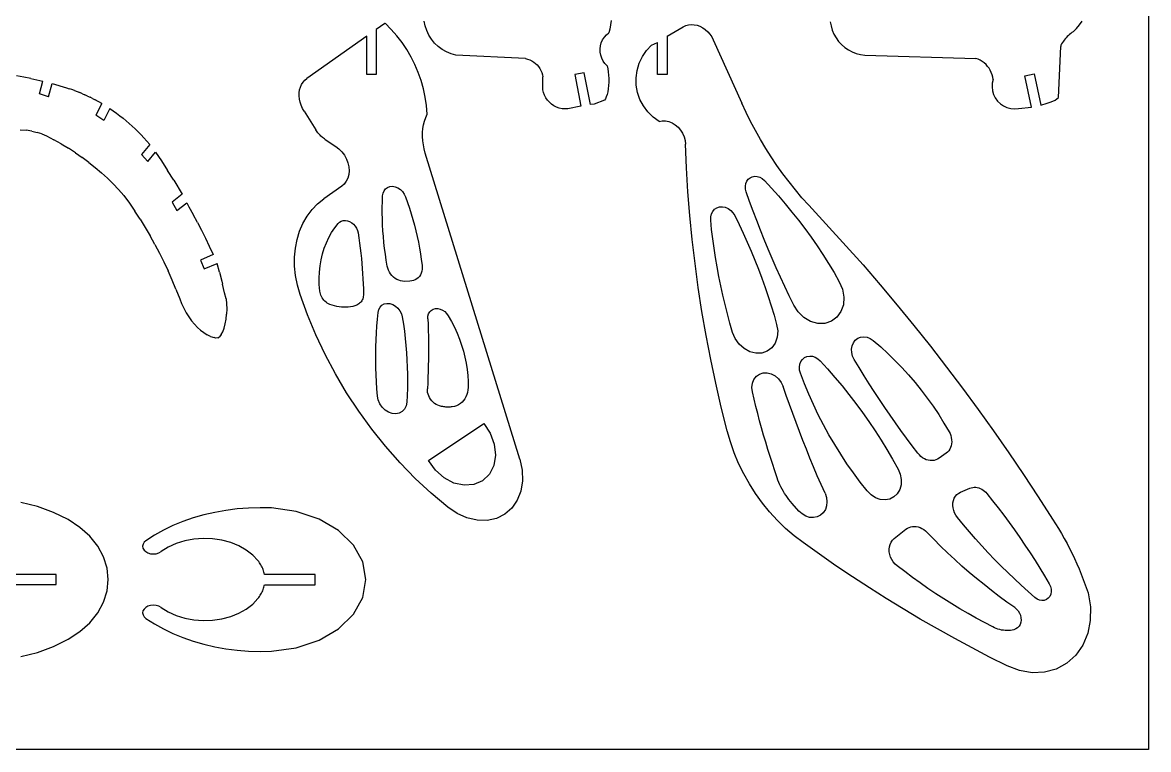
# Model space of a CAD drawing. Extents: x -79 to 65, y -73 to 71.
# Drawn here: x 6.3 to 64.9, y -72.7 to -34.8 of the extents above; entities that cross this region are included whole.
import ezdxf

# ---------------------------------------------------------------- set-up
doc = ezdxf.new("R2010")
doc.units = 0
doc.header["$MEASUREMENT"] = 0
doc.layers.get('0').update_dxf_attribs({"linetype": 'CONTINUOUS'})

msp = doc.modelspace()

# ---------------------------------------------------------------- linework, layer by layer
for p, q in [((64.897, 71.322), (64.897, -72.678)), ((25.132, -34.868), (24.693, -35.178)), ((25.132, -34.868), (25.157, -34.853)), ((25.469, -35.169), (25.157, -34.853)), ((25.762, -35.504), (25.469, -35.169)), ((27.241, -34.993), (27.192, -34.741)), ((27.321, -35.237), (27.241, -34.993)), ((36.849, -35.159), (36.8, -35.352)), ((36.889, -34.943), (36.849, -35.159)), ((36.922, -34.706), (36.889, -34.943)), ((39.829, -35.523), (40.675, -35.034)), ((40.675, -35.034), (40.805, -34.973)), ((40.805, -34.973), (40.945, -34.934)), ((40.945, -34.934), (41.091, -34.918)), ((41.091, -34.918), (41.242, -34.926)), ((41.242, -34.926), (41.393, -34.956)), ((41.393, -34.956), (41.542, -35.009)), ((41.542, -35.009), (41.686, -35.084)), ((41.686, -35.084), (41.822, -35.179)), ((48.332, -34.774), (48.371, -34.995)), ((48.371, -34.995), (48.434, -35.211)), ((60.975, -35.294), (61.154, -35.129)), ((61.154, -35.129), (61.31, -34.942)), ((61.31, -34.942), (61.44, -34.735)), ((24.193, -35.531), (21.079, -37.728)), ((24.193, -37.519), (24.193, -35.531)), ((24.693, -35.178), (24.693, -37.519)), ((26.032, -35.857), (25.762, -35.504)), ((27.43, -35.47), (27.321, -35.237)), ((27.567, -35.687), (27.43, -35.47)), ((27.73, -35.886), (27.567, -35.687)), ((36.408, -35.87), (36.476, -35.72)), ((36.476, -35.72), (36.565, -35.581)), ((36.565, -35.581), (36.674, -35.458)), ((36.674, -35.458), (36.8, -35.352)), ((39.829, -35.523), (39.829, -37.519)), ((41.822, -35.179), (41.947, -35.292)), ((41.947, -35.292), (42.06, -35.42)), ((42.06, -35.42), (42.157, -35.562)), ((42.157, -35.562), (42.237, -35.715)), ((42.237, -35.715), (43.721, -39.014)), ((48.434, -35.211), (48.522, -35.418)), ((48.522, -35.418), (48.633, -35.614)), ((48.633, -35.614), (48.765, -35.796)), ((60.512, -35.727), (60.464, -35.791)), ((60.562, -35.666), (60.512, -35.727)), ((60.615, -35.606), (60.562, -35.666)), ((60.67, -35.549), (60.615, -35.606)), ((60.727, -35.493), (60.67, -35.549)), ((60.786, -35.44), (60.727, -35.493)), ((60.847, -35.389), (60.786, -35.44)), ((60.91, -35.341), (60.847, -35.389)), ((60.975, -35.294), (60.91, -35.341)), ((26.28, -36.226), (26.032, -35.857)), ((26.503, -36.61), (26.28, -36.226)), ((27.916, -36.063), (27.73, -35.886)), ((28.122, -36.216), (27.916, -36.063)), ((28.345, -36.343), (28.122, -36.216)), ((28.582, -36.442), (28.345, -36.343)), ((36.343, -36.191), (36.363, -36.028)), ((36.346, -36.356), (36.343, -36.191)), ((36.363, -36.028), (36.408, -35.87)), ((38.545, -36.587), (38.762, -36.268)), ((38.762, -36.268), (39.026, -35.986)), ((39.026, -35.986), (39.329, -35.858)), ((39.329, -37.518), (39.329, -35.858)), ((48.765, -35.796), (48.918, -35.961)), ((48.918, -35.961), (49.088, -36.108)), ((49.088, -36.108), (49.274, -36.235)), ((49.274, -36.235), (49.473, -36.34)), ((49.473, -36.34), (49.682, -36.422)), ((60.213, -38.726), (60.332, -36.07)), ((60.335, -35.991), (60.332, -36.07)), ((60.375, -35.923), (60.335, -35.991)), ((60.418, -35.856), (60.375, -35.923)), ((60.464, -35.791), (60.418, -35.856)), ((26.702, -37.007), (26.503, -36.61)), ((28.83, -36.51), (28.582, -36.442)), ((32.455, -36.692), (28.83, -36.51)), ((32.455, -36.692), (32.57, -36.72)), ((32.57, -36.72), (32.681, -36.759)), ((32.681, -36.759), (32.787, -36.809)), ((32.787, -36.809), (32.888, -36.871)), ((32.888, -36.871), (32.981, -36.942)), ((36.375, -36.518), (36.346, -36.356)), ((36.427, -36.674), (36.375, -36.518)), ((36.501, -36.821), (36.427, -36.674)), ((36.597, -36.955), (36.501, -36.821)), ((38.379, -36.935), (38.545, -36.587)), ((49.682, -36.422), (49.9, -36.479)), ((49.9, -36.479), (50.123, -36.51)), ((50.123, -36.51), (55.909, -36.685)), ((56.026, -36.728), (55.909, -36.685)), ((56.138, -36.781), (56.026, -36.728)), ((56.245, -36.845), (56.138, -36.781)), ((56.345, -36.92), (56.245, -36.845)), ((56.438, -37.003), (56.345, -36.92)), ((24.693, -37.519), (24.193, -37.519)), ((26.876, -37.416), (26.702, -37.007)), ((27.023, -37.835), (26.876, -37.416)), ((32.981, -36.942), (33.067, -37.024)), ((33.067, -37.024), (33.143, -37.113)), ((33.143, -37.113), (33.21, -37.21)), ((33.21, -37.21), (33.266, -37.314)), ((33.266, -37.314), (33.311, -37.422)), ((33.311, -37.422), (33.344, -37.535)), ((35.513, -37.438), (35.02, -37.519)), ((35.02, -37.519), (35.348, -39.17)), ((35.841, -39.087), (35.513, -37.438)), ((36.712, -37.073), (36.597, -36.955)), ((36.712, -37.073), (36.745, -37.219)), ((36.745, -37.219), (36.77, -37.381)), ((36.77, -37.381), (36.787, -37.554)), ((38.217, -37.687), (38.269, -37.305)), ((38.269, -37.305), (38.379, -36.935)), ((39.829, -37.519), (39.329, -37.518)), ((56.521, -37.096), (56.438, -37.003)), ((56.596, -37.195), (56.521, -37.096)), ((56.66, -37.302), (56.596, -37.195)), ((56.714, -37.415), (56.66, -37.302)), ((56.756, -37.532), (56.714, -37.415)), ((58.452, -37.583), (58.943, -37.487)), ((58.943, -37.487), (59.291, -39.114)), ((6.331, -37.66), (5.955, -37.598)), ((6.705, -37.73), (6.331, -37.66)), ((6.705, -37.73), (7.323, -37.86)), ((7.152, -38.525), (7.323, -37.86)), ((7.625, -38.692), (7.806, -37.989)), ((7.806, -37.989), (8.565, -38.214)), ((20.74, -38.178), (20.8, -38.044)), ((20.8, -38.044), (20.878, -37.923)), ((20.878, -37.923), (20.971, -37.817)), ((20.971, -37.817), (21.079, -37.728)), ((27.144, -38.263), (27.023, -37.835)), ((33.344, -37.535), (33.365, -37.651)), ((33.361, -38.314), (33.365, -37.651)), ((36.785, -38.096), (36.766, -38.268)), ((36.794, -37.917), (36.785, -38.096)), ((36.787, -37.554), (36.795, -37.734)), ((36.795, -37.734), (36.794, -37.917)), ((38.225, -38.073), (38.217, -37.687)), ((38.292, -38.453), (38.225, -38.073)), ((56.763, -37.971), (56.754, -38.171)), ((56.787, -37.652), (56.756, -37.532)), ((56.806, -37.775), (56.763, -37.971)), ((56.806, -37.775), (56.787, -37.652)), ((58.802, -39.216), (58.452, -37.583)), ((7.625, -38.692), (7.152, -38.525)), ((8.565, -38.214), (8.704, -38.26)), ((8.842, -38.309), (8.704, -38.26)), ((8.98, -38.359), (8.842, -38.309)), ((8.98, -38.359), (9.117, -38.412)), ((9.117, -38.412), (9.253, -38.467)), ((9.388, -38.524), (9.253, -38.467)), ((9.388, -38.524), (9.522, -38.583)), ((9.655, -38.645), (9.522, -38.583)), ((9.655, -38.645), (9.787, -38.708)), ((20.67, -38.636), (20.674, -38.476)), ((20.685, -38.799), (20.67, -38.636)), ((20.674, -38.476), (20.698, -38.323)), ((20.698, -38.323), (20.74, -38.178)), ((27.237, -38.698), (27.144, -38.263)), ((33.395, -38.461), (33.361, -38.314)), ((33.447, -38.602), (33.395, -38.461)), ((33.517, -38.735), (33.447, -38.602)), ((36.665, -38.693), (36.619, -38.791)), ((36.706, -38.57), (36.665, -38.693)), ((36.74, -38.428), (36.706, -38.57)), ((36.766, -38.268), (36.74, -38.428)), ((38.417, -38.818), (38.292, -38.453)), ((56.754, -38.171), (56.778, -38.369)), ((56.778, -38.369), (56.835, -38.561)), ((56.835, -38.561), (56.923, -38.741)), ((9.919, -38.774), (9.787, -38.708)), ((9.919, -38.774), (10.049, -38.841)), ((10.398, -39.029), (10.049, -38.841)), ((10.398, -39.029), (10.086, -39.644)), ((20.719, -38.963), (20.685, -38.799)), ((20.771, -39.125), (20.719, -38.963)), ((20.841, -39.284), (20.771, -39.125)), ((27.303, -39.137), (27.237, -38.698)), ((27.341, -39.58), (27.303, -39.137)), ((33.603, -38.859), (33.517, -38.735)), ((33.703, -38.971), (33.603, -38.859)), ((33.817, -39.069), (33.703, -38.971)), ((33.942, -39.153), (33.817, -39.069)), ((34.077, -39.22), (33.942, -39.153)), ((34.219, -39.269), (34.077, -39.22)), ((34.366, -39.301), (34.219, -39.269)), ((35.348, -39.17), (34.667, -39.307)), ((36.035, -39.073), (35.841, -39.087)), ((36.568, -38.863), (36.035, -39.073)), ((36.619, -38.791), (36.568, -38.863)), ((38.597, -39.159), (38.417, -38.818)), ((38.827, -39.469), (38.597, -39.159)), ((43.945, -39.497), (43.721, -39.014)), ((56.923, -38.741), (57.041, -38.903)), ((57.041, -38.903), (57.184, -39.043)), ((57.184, -39.043), (57.349, -39.156)), ((57.349, -39.156), (57.53, -39.241)), ((57.53, -39.241), (57.723, -39.294)), ((58.122, -39.299), (58.802, -39.216)), ((59.291, -39.114), (59.622, -39.012)), ((59.622, -39.012), (59.834, -38.95)), ((59.834, -38.95), (60.033, -38.854)), ((60.033, -38.854), (60.213, -38.726)), ((10.507, -39.919), (10.086, -39.644)), ((10.822, -39.299), (10.507, -39.919)), ((10.822, -39.299), (10.997, -39.418)), ((10.997, -39.418), (11.17, -39.541)), ((11.17, -39.541), (11.339, -39.667)), ((11.339, -39.667), (11.506, -39.798)), ((11.506, -39.798), (11.67, -39.932)), ((20.927, -39.435), (20.841, -39.284)), ((20.927, -39.435), (21.549, -40.41)), ((27.201, -39.944), (27.263, -39.758)), ((27.263, -39.758), (27.341, -39.58)), ((34.516, -39.314), (34.366, -39.301)), ((34.667, -39.307), (34.516, -39.314)), ((39.102, -39.74), (38.827, -39.469)), ((39.415, -39.965), (39.102, -39.74)), ((44.183, -39.974), (43.945, -39.497)), ((57.723, -39.294), (57.923, -39.313)), ((57.923, -39.313), (58.122, -39.299)), ((6.151, -40.4), (6.461, -40.427)), ((6.754, -40.472), (6.461, -40.427)), ((11.831, -40.07), (11.67, -39.932)), ((11.831, -40.07), (11.988, -40.211)), ((11.988, -40.211), (12.143, -40.356)), ((12.143, -40.356), (12.294, -40.505)), ((21.581, -40.459), (21.549, -40.41)), ((27.102, -40.545), (27.12, -40.339)), ((27.12, -40.339), (27.153, -40.138)), ((27.153, -40.138), (27.201, -39.944)), ((39.415, -39.965), (39.581, -39.934)), ((39.581, -39.934), (39.753, -39.937)), ((39.753, -39.937), (39.927, -39.973)), ((39.927, -39.973), (40.097, -40.041)), ((40.097, -40.041), (40.258, -40.14)), ((40.258, -40.14), (40.405, -40.266)), ((40.405, -40.266), (40.533, -40.415)), ((40.533, -40.415), (40.639, -40.582)), ((44.433, -40.445), (44.183, -39.974)), ((44.696, -40.91), (44.433, -40.445)), ((6.754, -40.472), (7.028, -40.534)), ((7.281, -40.613), (7.028, -40.534)), ((7.281, -40.613), (7.511, -40.709)), ((7.511, -40.709), (7.903, -40.918)), ((8.287, -41.137), (7.903, -40.918)), ((12.441, -40.657), (12.294, -40.505)), ((12.585, -40.812), (12.441, -40.657)), ((12.893, -41.16), (12.585, -40.812)), ((21.616, -40.507), (21.581, -40.459)), ((21.652, -40.554), (21.616, -40.507)), ((21.689, -40.6), (21.652, -40.554)), ((21.728, -40.644), (21.689, -40.6)), ((21.768, -40.687), (21.728, -40.644)), ((21.81, -40.728), (21.768, -40.687)), ((21.853, -40.768), (21.81, -40.728)), ((21.897, -40.806), (21.853, -40.768)), ((21.942, -40.842), (21.897, -40.806)), ((21.988, -40.876), (21.942, -40.842)), ((22.035, -40.908), (21.988, -40.876)), ((22.035, -40.908), (22.576, -41.268)), ((27.1, -40.755), (27.102, -40.545)), ((27.113, -40.969), (27.1, -40.755)), ((27.142, -41.184), (27.113, -40.969)), ((40.639, -40.582), (40.719, -40.763)), ((40.719, -40.763), (40.77, -40.951)), ((40.77, -40.951), (40.792, -41.142)), ((44.971, -41.367), (44.696, -40.91)), ((8.287, -41.137), (8.661, -41.365)), ((9.025, -41.603), (8.661, -41.365)), ((9.025, -41.603), (9.379, -41.85)), ((12.893, -41.16), (12.458, -41.689)), ((12.802, -42.058), (13.203, -41.57)), ((13.203, -41.57), (13.507, -42.012)), ((22.576, -41.268), (22.746, -41.399)), ((22.746, -41.399), (22.899, -41.555)), ((22.899, -41.555), (23.03, -41.731)), ((27.185, -41.399), (27.142, -41.184)), ((27.244, -41.614), (27.185, -41.399)), ((32.168, -57.563), (27.244, -41.614)), ((40.843, -42.382), (40.792, -41.142)), ((45.257, -41.817), (44.971, -41.367)), ((9.722, -42.107), (9.379, -41.85)), ((9.722, -42.107), (10.055, -42.372)), ((12.802, -42.058), (12.458, -41.689)), ((13.507, -42.012), (13.828, -42.518)), ((23.03, -41.731), (23.136, -41.923)), ((23.136, -41.923), (23.213, -42.125)), ((23.213, -42.125), (23.26, -42.331)), ((45.555, -42.259), (45.257, -41.817)), ((10.055, -42.372), (10.377, -42.645)), ((10.687, -42.927), (10.377, -42.645)), ((14.142, -43.029), (13.828, -42.518)), ((23.258, -42.733), (23.21, -42.917)), ((23.276, -42.535), (23.258, -42.733)), ((23.26, -42.331), (23.276, -42.535)), ((40.919, -43.626), (40.843, -42.382)), ((45.864, -42.692), (45.555, -42.259)), ((46.184, -43.117), (45.864, -42.692)), ((10.986, -43.217), (10.687, -42.927)), ((11.273, -43.515), (10.986, -43.217)), ((14.142, -43.029), (14.577, -43.762)), ((22.89, -43.342), (21.965, -43.995)), ((23.023, -43.226), (22.89, -43.342)), ((23.13, -43.083), (23.023, -43.226)), ((23.21, -42.917), (23.13, -43.083)), ((25.282, -43.4), (25.404, -43.356)), ((25.404, -43.356), (25.538, -43.345)), ((25.538, -43.345), (25.677, -43.368)), ((25.677, -43.368), (25.814, -43.423)), ((43.909, -43.342), (43.931, -43.204)), ((43.915, -43.487), (43.909, -43.342)), ((43.931, -43.204), (43.981, -43.08)), ((43.981, -43.08), (44.057, -42.975)), ((44.057, -42.975), (44.155, -42.895)), ((44.155, -42.895), (44.27, -42.843)), ((44.27, -42.843), (44.397, -42.821)), ((44.397, -42.821), (44.529, -42.832)), ((44.529, -42.832), (44.661, -42.874)), ((44.661, -42.874), (44.786, -42.945)), ((44.786, -42.945), (44.897, -43.042)), ((44.897, -43.042), (45.268, -43.44)), ((46.515, -43.532), (46.184, -43.117)), ((11.547, -43.82), (11.273, -43.515)), ((11.547, -43.82), (11.837, -44.224)), ((14.577, -43.762), (14.057, -44.176)), ((25.01, -44.139), (25.022, -43.84)), ((25.022, -43.84), (25.045, -43.701)), ((25.045, -43.701), (25.098, -43.577)), ((25.098, -43.577), (25.179, -43.475)), ((25.179, -43.475), (25.282, -43.4)), ((25.814, -43.423), (25.943, -43.508)), ((25.943, -43.508), (26.056, -43.618)), ((26.056, -43.618), (26.149, -43.748)), ((26.149, -43.748), (26.216, -43.891)), ((26.216, -43.891), (26.319, -44.185)), ((41.018, -44.871), (40.919, -43.626)), ((43.951, -43.631), (43.915, -43.487)), ((44.127, -44.132), (43.951, -43.631)), ((45.268, -43.44), (45.631, -43.846)), ((45.631, -43.846), (45.987, -44.261)), ((46.856, -43.938), (46.515, -43.532)), ((47.207, -44.334), (46.856, -43.938)), ((11.837, -44.224), (12.119, -44.637)), ((14.057, -44.176), (14.312, -44.612)), ((14.312, -44.612), (14.824, -44.204)), ((14.824, -44.204), (14.936, -44.407)), ((14.936, -44.407), (15.157, -44.814)), ((21.346, -44.56), (21.638, -44.257)), ((21.638, -44.257), (21.965, -43.995)), ((25.003, -44.743), (25.004, -44.44)), ((25.004, -44.44), (25.01, -44.139)), ((26.319, -44.185), (26.417, -44.48)), ((26.417, -44.48), (26.509, -44.775)), ((42.209, -44.649), (42.305, -44.539)), ((42.305, -44.539), (42.425, -44.46)), ((42.425, -44.46), (42.563, -44.415)), ((42.563, -44.415), (42.711, -44.407)), ((42.711, -44.407), (42.862, -44.436)), ((42.862, -44.436), (43.009, -44.501)), ((43.009, -44.501), (43.144, -44.599)), ((44.31, -44.632), (44.127, -44.132)), ((45.987, -44.261), (46.334, -44.683)), ((47.207, -44.334), (50.041, -47.443)), ((12.392, -45.058), (12.119, -44.637)), ((12.392, -45.058), (12.657, -45.488)), ((15.373, -45.223), (15.157, -44.814)), ((20.873, -45.274), (21.09, -44.9)), ((21.09, -44.9), (21.346, -44.56)), ((22.87, -45.154), (22.972, -45.125)), ((22.972, -45.125), (23.08, -45.119)), ((23.08, -45.119), (23.192, -45.137)), ((23.192, -45.137), (23.304, -45.178)), ((25.009, -45.046), (25.003, -44.743)), ((25.02, -45.351), (25.009, -45.046)), ((26.509, -44.775), (26.595, -45.072)), ((26.595, -45.072), (26.675, -45.369)), ((41.14, -46.118), (41.018, -44.871)), ((42.104, -45.101), (42.105, -44.937)), ((42.153, -45.59), (42.104, -45.101)), ((42.105, -44.937), (42.141, -44.784)), ((42.141, -44.784), (42.209, -44.649)), ((43.144, -44.599), (43.261, -44.723)), ((43.261, -44.723), (43.352, -44.87)), ((43.352, -44.87), (43.578, -45.326)), ((44.498, -45.13), (44.31, -44.632)), ((44.691, -45.626), (44.498, -45.13)), ((46.334, -44.683), (46.673, -45.113)), ((46.673, -45.113), (47.004, -45.551)), ((12.657, -45.488), (12.914, -45.926)), ((15.373, -45.223), (15.584, -45.635)), ((15.584, -45.635), (15.791, -46.049)), ((20.566, -46.107), (20.698, -45.678)), ((20.698, -45.678), (20.873, -45.274)), ((22.366, -45.755), (22.528, -45.508)), ((22.528, -45.508), (22.705, -45.276)), ((22.705, -45.276), (22.781, -45.205)), ((22.781, -45.205), (22.87, -45.154)), ((23.304, -45.178), (23.41, -45.24)), ((23.41, -45.24), (23.507, -45.321)), ((23.507, -45.321), (23.592, -45.418)), ((23.592, -45.418), (23.661, -45.527)), ((23.661, -45.527), (23.711, -45.644)), ((23.711, -45.644), (23.741, -45.764)), ((25.037, -45.656), (25.02, -45.351)), ((25.06, -45.963), (25.037, -45.656)), ((26.675, -45.369), (26.75, -45.666)), ((26.75, -45.666), (26.818, -45.964)), ((42.21, -46.079), (42.153, -45.59)), ((43.578, -45.326), (43.795, -45.787)), ((44.889, -46.121), (44.691, -45.626)), ((47.004, -45.551), (47.326, -45.995)), ((13.161, -46.372), (12.914, -45.926)), ((15.791, -46.049), (15.993, -46.466)), ((20.479, -46.559), (20.566, -46.107)), ((21.985, -46.574), (22.094, -46.289)), ((22.094, -46.289), (22.221, -46.016)), ((22.221, -46.016), (22.366, -45.755)), ((23.741, -45.764), (23.781, -46.032)), ((23.781, -46.032), (23.819, -46.298)), ((23.819, -46.298), (23.853, -46.565)), ((25.089, -46.27), (25.06, -45.963)), ((25.124, -46.578), (25.089, -46.27)), ((26.818, -45.964), (26.881, -46.262)), ((26.881, -46.262), (26.938, -46.561)), ((41.286, -47.366), (41.14, -46.118)), ((42.276, -46.568), (42.21, -46.079)), ((43.795, -45.787), (44.005, -46.25)), ((44.005, -46.25), (44.207, -46.717)), ((45.093, -46.614), (44.889, -46.121)), ((47.326, -45.995), (47.639, -46.447)), ((13.161, -46.372), (13.4, -46.826)), ((13.4, -46.826), (13.629, -47.286)), ((16.199, -46.901), (15.535, -47.191)), ((15.993, -46.466), (16.199, -46.901)), ((20.436, -47.027), (20.479, -46.559)), ((21.822, -47.175), (21.894, -46.87)), ((21.894, -46.87), (21.985, -46.574)), ((23.853, -46.565), (23.885, -46.832)), ((23.885, -46.832), (23.913, -47.098)), ((25.165, -46.886), (25.124, -46.578)), ((25.211, -47.195), (25.165, -46.886)), ((26.938, -46.561), (26.99, -46.859)), ((26.99, -46.859), (27.035, -47.156)), ((42.351, -47.058), (42.276, -46.568)), ((44.207, -46.717), (44.402, -47.186)), ((45.303, -47.104), (45.093, -46.614)), ((47.639, -46.447), (47.943, -46.905)), ((13.629, -47.286), (13.849, -47.754)), ((15.535, -47.191), (15.735, -47.649)), ((15.735, -47.649), (16.404, -47.357)), ((16.529, -47.818), (16.404, -47.357)), ((20.44, -47.508), (20.436, -47.027)), ((21.769, -47.488), (21.822, -47.175)), ((23.913, -47.098), (23.938, -47.364)), ((23.938, -47.364), (23.96, -47.629)), ((25.264, -47.504), (25.211, -47.195)), ((27.035, -47.156), (27.074, -47.454)), ((27.074, -47.454), (27.081, -47.562)), ((41.456, -48.614), (41.286, -47.366)), ((42.433, -47.547), (42.351, -47.058)), ((44.402, -47.186), (44.588, -47.658)), ((45.517, -47.593), (45.303, -47.104)), ((47.943, -46.905), (48.238, -47.369)), ((48.238, -47.369), (48.523, -47.839)), ((50.041, -47.443), (50.935, -48.482)), ((14.06, -48.229), (13.849, -47.754)), ((16.529, -47.818), (16.647, -48.28)), ((20.49, -47.996), (20.44, -47.508)), ((20.584, -48.486), (20.49, -47.996)), ((21.721, -48.135), (21.735, -47.809)), ((21.735, -47.809), (21.769, -47.488)), ((23.96, -47.629), (23.979, -47.894)), ((23.979, -47.894), (23.995, -48.159)), ((25.289, -47.609), (25.264, -47.504)), ((25.327, -47.712), (25.289, -47.609)), ((25.376, -47.812), (25.327, -47.712)), ((25.436, -47.906), (25.376, -47.812)), ((25.506, -47.993), (25.436, -47.906)), ((25.585, -48.072), (25.506, -47.993)), ((25.671, -48.14), (25.585, -48.072)), ((26.936, -48.035), (26.873, -48.106)), ((26.988, -47.955), (26.936, -48.035)), ((27.029, -47.866), (26.988, -47.955)), ((27.058, -47.77), (27.029, -47.866)), ((27.076, -47.668), (27.058, -47.77)), ((27.081, -47.562), (27.076, -47.668)), ((42.525, -48.036), (42.433, -47.547)), ((42.624, -48.524), (42.525, -48.036)), ((44.588, -47.658), (44.766, -48.132)), ((45.737, -48.08), (45.517, -47.593)), ((48.523, -47.839), (48.799, -48.315)), ((14.261, -48.71), (14.06, -48.229)), ((16.647, -48.28), (16.685, -48.434)), ((16.796, -48.898), (16.685, -48.434)), ((20.724, -48.974), (20.584, -48.486)), ((21.725, -48.467), (21.721, -48.135)), ((21.749, -48.801), (21.725, -48.467)), ((23.995, -48.159), (24.008, -48.423)), ((24.008, -48.423), (24.018, -48.686)), ((25.762, -48.197), (25.671, -48.14)), ((25.857, -48.242), (25.762, -48.197)), ((25.954, -48.273), (25.857, -48.242)), ((26.051, -48.291), (25.954, -48.273)), ((26.148, -48.295), (26.051, -48.291)), ((26.445, -48.284), (26.148, -48.295)), ((26.542, -48.274), (26.445, -48.284)), ((26.635, -48.251), (26.542, -48.274)), ((26.722, -48.214), (26.635, -48.251)), ((26.802, -48.166), (26.722, -48.214)), ((26.873, -48.106), (26.802, -48.166)), ((41.649, -49.862), (41.456, -48.614)), ((42.732, -49.012), (42.624, -48.524)), ((44.766, -48.132), (44.937, -48.609)), ((44.937, -48.609), (45.099, -49.088)), ((45.963, -48.565), (45.737, -48.08)), ((46.193, -49.047), (45.963, -48.565)), ((48.799, -48.315), (48.966, -48.705)), ((50.935, -48.482), (51.817, -49.534)), ((14.261, -48.71), (14.453, -49.198)), ((14.453, -49.198), (14.557, -49.454)), ((16.867, -49.208), (16.796, -48.898)), ((16.867, -49.208), (16.894, -49.467)), ((21.104, -50.034), (20.724, -48.974)), ((21.76, -48.874), (21.749, -48.801)), ((21.778, -48.947), (21.76, -48.874)), ((21.804, -49.018), (21.778, -48.947)), ((21.835, -49.089), (21.804, -49.018)), ((21.873, -49.156), (21.835, -49.089)), ((21.917, -49.22), (21.873, -49.156)), ((21.966, -49.28), (21.917, -49.22)), ((23.986, -49.198), (23.963, -49.254)), ((24.004, -49.139), (23.986, -49.198)), ((24.016, -49.078), (24.004, -49.139)), ((24.023, -49.014), (24.016, -49.078)), ((24.018, -48.686), (24.024, -48.949)), ((24.024, -48.949), (24.023, -49.014)), ((42.848, -49.499), (42.732, -49.012)), ((45.099, -49.088), (45.253, -49.569)), ((46.429, -49.527), (46.193, -49.047)), ((48.966, -48.705), (49.038, -49.114)), ((49.038, -49.114), (49.011, -49.512)), ((14.557, -49.454), (14.672, -49.698)), ((14.672, -49.698), (14.796, -49.928)), ((16.894, -49.467), (16.904, -49.735)), ((16.904, -49.735), (16.896, -50.004)), ((22.02, -49.335), (21.966, -49.28)), ((22.078, -49.385), (22.02, -49.335)), ((22.14, -49.429), (22.078, -49.385)), ((22.204, -49.466), (22.14, -49.429)), ((22.27, -49.496), (22.204, -49.466)), ((22.391, -49.539), (22.27, -49.496)), ((22.513, -49.576), (22.391, -49.539)), ((22.635, -49.605), (22.513, -49.576)), ((22.757, -49.627), (22.635, -49.605)), ((22.878, -49.641), (22.757, -49.627)), ((22.998, -49.648), (22.878, -49.641)), ((23.117, -49.646), (22.998, -49.648)), ((23.235, -49.638), (23.117, -49.646)), ((23.35, -49.621), (23.235, -49.638)), ((23.463, -49.597), (23.35, -49.621)), ((23.573, -49.566), (23.463, -49.597)), ((23.679, -49.527), (23.573, -49.566)), ((23.731, -49.503), (23.679, -49.527)), ((23.78, -49.473), (23.731, -49.503)), ((23.825, -49.439), (23.78, -49.473)), ((23.866, -49.399), (23.825, -49.439)), ((23.903, -49.355), (23.866, -49.399)), ((23.936, -49.306), (23.903, -49.355)), ((23.963, -49.254), (23.936, -49.306)), ((24.788, -49.911), (24.822, -49.764)), ((24.822, -49.764), (24.889, -49.637)), ((24.889, -49.637), (24.986, -49.538)), ((24.986, -49.538), (25.108, -49.471)), ((25.108, -49.471), (25.247, -49.442)), ((25.247, -49.442), (25.395, -49.45)), ((25.395, -49.45), (25.545, -49.497)), ((25.545, -49.497), (25.688, -49.579)), ((25.688, -49.579), (25.816, -49.691)), ((25.816, -49.691), (25.921, -49.828)), ((25.921, -49.828), (25.998, -49.981)), ((27.472, -49.889), (27.553, -49.806)), ((27.553, -49.806), (27.653, -49.748)), ((27.653, -49.748), (27.767, -49.716)), ((27.767, -49.716), (27.889, -49.714)), ((27.889, -49.714), (28.015, -49.74)), ((28.015, -49.74), (28.138, -49.794)), ((28.138, -49.794), (28.253, -49.872)), ((42.973, -49.984), (42.848, -49.499)), ((45.253, -49.569), (45.399, -50.051)), ((46.659, -49.885), (46.429, -49.527)), ((49.011, -49.512), (48.887, -49.872)), ((51.817, -49.534), (52.686, -50.598)), ((14.796, -49.928), (14.93, -50.144)), ((14.93, -50.144), (15.072, -50.344)), ((15.072, -50.344), (15.222, -50.527)), ((16.83, -50.508), (16.871, -50.264)), ((16.871, -50.264), (16.896, -50.004)), ((21.538, -51.08), (21.104, -50.034)), ((24.726, -50.623), (24.754, -50.266)), ((24.754, -50.266), (24.788, -49.911)), ((25.998, -49.981), (26.042, -50.142)), ((26.042, -50.142), (26.101, -50.519)), ((27.372, -50.243), (27.379, -50.113)), ((27.372, -50.243), (27.384, -50.55)), ((27.379, -50.113), (27.413, -49.993)), ((27.413, -49.993), (27.472, -49.889)), ((28.253, -49.872), (28.355, -49.973)), ((28.355, -49.973), (28.438, -50.09)), ((28.438, -50.09), (28.604, -50.385)), ((28.604, -50.385), (28.757, -50.685)), ((41.865, -51.11), (41.649, -49.862)), ((43.105, -50.469), (42.973, -49.984)), ((45.399, -50.051), (45.536, -50.536)), ((46.959, -50.177), (46.659, -49.885)), ((47.307, -50.383), (46.959, -50.177)), ((47.679, -50.489), (47.307, -50.383)), ((48.387, -50.377), (48.047, -50.487)), ((48.674, -50.167), (48.387, -50.377)), ((48.887, -49.872), (48.674, -50.167)), ((15.222, -50.527), (15.38, -50.692)), ((15.38, -50.692), (15.543, -50.839)), ((15.543, -50.839), (15.711, -50.966)), ((15.711, -50.966), (15.885, -51.073)), ((16.622, -51.068), (16.703, -50.917)), ((16.703, -50.917), (16.773, -50.728)), ((16.773, -50.728), (16.83, -50.508)), ((24.686, -51.342), (24.703, -50.982)), ((24.703, -50.982), (24.726, -50.623)), ((26.101, -50.519), (26.153, -50.894)), ((26.153, -50.894), (26.197, -51.27)), ((27.384, -50.55), (27.394, -50.857)), ((27.394, -50.857), (27.401, -51.163)), ((28.757, -50.685), (28.895, -50.99)), ((28.895, -50.99), (29.02, -51.3)), ((43.246, -50.952), (43.105, -50.469)), ((43.384, -51.278), (43.246, -50.952)), ((45.536, -50.536), (45.59, -50.877)), ((45.59, -50.877), (45.563, -51.208)), ((48.047, -50.487), (47.679, -50.489)), ((52.686, -50.598), (53.542, -51.673)), ((16.061, -51.159), (15.885, -51.073)), ((16.061, -51.159), (16.241, -51.225)), ((16.338, -51.257), (16.241, -51.225)), ((16.436, -51.241), (16.338, -51.257)), ((16.436, -51.241), (16.532, -51.178)), ((16.622, -51.068), (16.532, -51.178)), ((22.024, -52.109), (21.538, -51.08)), ((24.674, -51.704), (24.686, -51.342)), ((26.197, -51.27), (26.235, -51.644)), ((27.401, -51.163), (27.406, -51.468)), ((27.406, -51.468), (27.408, -51.773)), ((29.02, -51.3), (29.129, -51.613)), ((42.105, -52.357), (41.865, -51.11)), ((43.589, -51.567), (43.384, -51.278)), ((43.848, -51.799), (43.589, -51.567)), ((45.457, -51.507), (45.279, -51.754)), ((45.563, -51.208), (45.457, -51.507)), ((49.464, -51.646), (49.531, -51.489)), ((49.531, -51.489), (49.631, -51.358)), ((49.631, -51.358), (49.76, -51.26)), ((49.76, -51.26), (49.911, -51.201)), ((49.911, -51.201), (50.076, -51.183)), ((50.076, -51.183), (50.246, -51.208)), ((50.246, -51.208), (50.412, -51.274)), ((50.412, -51.274), (50.567, -51.378)), ((50.567, -51.378), (50.953, -51.71)), ((22.56, -53.118), (22.024, -52.109)), ((24.667, -52.431), (24.668, -52.067)), ((24.668, -52.067), (24.674, -51.704)), ((26.235, -51.644), (26.265, -52.018)), ((26.265, -52.018), (26.288, -52.39)), ((27.408, -52.077), (27.405, -52.381)), ((27.408, -51.773), (27.408, -52.077)), ((29.129, -51.613), (29.224, -51.929)), ((29.224, -51.929), (29.304, -52.246)), ((44.143, -51.96), (43.848, -51.799)), ((44.454, -52.038), (44.143, -51.96)), ((44.76, -52.028), (44.454, -52.038)), ((45.042, -51.931), (44.76, -52.028)), ((45.279, -51.754), (45.042, -51.931)), ((49.434, -51.822), (49.464, -51.646)), ((49.443, -52.007), (49.434, -51.822)), ((49.491, -52.192), (49.443, -52.007)), ((50.953, -51.71), (51.331, -52.055)), ((51.331, -52.055), (51.699, -52.413)), ((53.542, -51.673), (54.385, -52.76)), ((24.672, -52.797), (24.667, -52.431)), ((26.288, -52.39), (26.304, -52.762)), ((26.304, -52.762), (26.313, -53.132)), ((27.399, -52.684), (27.391, -52.986)), ((27.405, -52.381), (27.399, -52.684)), ((29.304, -52.246), (29.368, -52.564)), ((29.368, -52.564), (29.417, -52.882)), ((42.367, -53.602), (42.105, -52.357)), ((46.725, -52.762), (46.747, -52.61)), ((46.734, -52.921), (46.725, -52.762)), ((46.747, -52.61), (46.801, -52.473)), ((46.801, -52.473), (46.884, -52.357)), ((46.884, -52.357), (46.991, -52.268)), ((46.991, -52.268), (47.117, -52.21)), ((47.117, -52.21), (47.256, -52.187)), ((47.256, -52.187), (47.402, -52.199)), ((47.402, -52.199), (47.546, -52.246)), ((47.546, -52.246), (47.682, -52.326)), ((47.682, -52.326), (47.804, -52.434)), ((47.804, -52.434), (48.192, -52.86)), ((49.574, -52.366), (49.491, -52.192)), ((49.829, -52.788), (49.574, -52.366)), ((51.699, -52.413), (52.057, -52.783)), ((54.385, -52.76), (55.214, -53.859)), ((23.144, -54.103), (22.56, -53.118)), ((24.682, -53.163), (24.672, -52.797)), ((24.698, -53.531), (24.682, -53.163)), ((26.313, -53.132), (26.314, -53.5)), ((27.381, -53.288), (27.367, -53.589)), ((27.391, -52.986), (27.381, -53.288)), ((29.417, -52.882), (29.45, -53.198)), ((29.45, -53.198), (29.467, -53.512)), ((44.357, -53.403), (44.482, -53.239)), ((44.482, -53.239), (44.646, -53.122)), ((44.646, -53.122), (44.838, -53.058)), ((44.838, -53.058), (45.046, -53.052)), ((45.046, -53.052), (45.257, -53.104)), ((45.257, -53.104), (45.458, -53.21)), ((45.458, -53.21), (45.637, -53.365)), ((46.776, -53.079), (46.734, -52.921)), ((46.986, -53.628), (46.776, -53.079)), ((48.192, -52.86), (48.571, -53.295)), ((48.571, -53.295), (48.942, -53.739)), ((50.088, -53.208), (49.829, -52.788)), ((50.351, -53.625), (50.088, -53.208)), ((52.057, -52.783), (52.405, -53.164)), ((52.405, -53.164), (52.741, -53.557)), ((24.72, -53.899), (24.698, -53.531)), ((24.747, -54.269), (24.72, -53.899)), ((26.309, -53.867), (26.296, -54.232)), ((26.314, -53.5), (26.309, -53.867)), ((27.367, -53.589), (27.351, -53.89)), ((27.352, -53.982), (27.351, -53.89)), ((29.468, -53.824), (29.459, -53.952)), ((29.467, -53.512), (29.468, -53.824)), ((42.653, -54.844), (42.367, -53.602)), ((44.253, -53.825), (44.279, -53.602)), ((44.279, -54.057), (44.253, -53.825)), ((44.279, -53.602), (44.357, -53.403)), ((45.637, -53.365), (45.78, -53.557)), ((45.78, -53.557), (45.881, -53.776)), ((46.041, -54.246), (45.881, -53.776)), ((47.211, -54.173), (46.986, -53.628)), ((48.942, -53.739), (49.304, -54.191)), ((50.618, -54.039), (50.351, -53.625)), ((52.741, -53.557), (53.067, -53.961)), ((55.214, -53.859), (56.031, -54.969)), ((23.776, -55.061), (23.144, -54.103)), ((24.786, -54.474), (24.747, -54.269)), ((24.871, -54.672), (24.786, -54.474)), ((26.296, -54.232), (26.276, -54.595)), ((27.364, -54.076), (27.352, -53.982)), ((27.387, -54.17), (27.364, -54.076)), ((27.421, -54.263), (27.387, -54.17)), ((27.465, -54.353), (27.421, -54.263)), ((27.519, -54.438), (27.465, -54.353)), ((27.581, -54.517), (27.519, -54.438)), ((27.65, -54.588), (27.581, -54.517)), ((29.234, -54.502), (29.156, -54.587)), ((29.301, -54.408), (29.234, -54.502)), ((29.358, -54.305), (29.301, -54.408)), ((29.404, -54.194), (29.358, -54.305)), ((29.437, -54.076), (29.404, -54.194)), ((29.459, -53.952), (29.437, -54.076)), ((44.367, -54.432), (44.279, -54.057)), ((44.458, -54.808), (44.367, -54.432)), ((46.205, -54.714), (46.041, -54.246)), ((47.451, -54.711), (47.211, -54.173)), ((49.304, -54.191), (49.657, -54.651)), ((50.889, -54.45), (50.618, -54.039)), ((51.164, -54.859), (50.889, -54.45)), ((53.067, -53.961), (53.381, -54.376)), ((53.381, -54.376), (53.683, -54.8)), ((24.451, -55.988), (23.776, -55.061)), ((24.995, -54.852), (24.871, -54.672)), ((25.15, -55.003), (24.995, -54.852)), ((25.328, -55.114), (25.15, -55.003)), ((26.037, -55.075), (25.883, -55.159)), ((26.158, -54.947), (26.037, -55.075)), ((26.239, -54.784), (26.158, -54.947)), ((26.276, -54.595), (26.239, -54.784)), ((27.726, -54.651), (27.65, -54.588)), ((27.807, -54.704), (27.726, -54.651)), ((27.892, -54.747), (27.807, -54.704)), ((27.979, -54.779), (27.892, -54.747)), ((28.035, -54.794), (27.979, -54.779)), ((28.092, -54.807), (28.035, -54.794)), ((28.148, -54.819), (28.092, -54.807)), ((28.205, -54.828), (28.148, -54.819)), ((28.261, -54.836), (28.205, -54.828)), ((28.317, -54.841), (28.261, -54.836)), ((28.373, -54.845), (28.317, -54.841)), ((28.428, -54.846), (28.373, -54.845)), ((28.483, -54.846), (28.428, -54.846)), ((28.538, -54.843), (28.483, -54.846)), ((28.592, -54.838), (28.538, -54.843)), ((28.645, -54.832), (28.592, -54.838)), ((28.76, -54.808), (28.645, -54.832)), ((28.87, -54.771), (28.76, -54.808)), ((28.973, -54.722), (28.87, -54.771)), ((29.068, -54.66), (28.973, -54.722)), ((29.156, -54.587), (29.068, -54.66)), ((42.961, -56.084), (42.653, -54.844)), ((44.553, -55.182), (44.458, -54.808)), ((46.373, -55.182), (46.205, -54.714)), ((47.707, -55.244), (47.451, -54.711)), ((49.657, -54.651), (50, -55.118)), ((51.443, -55.265), (51.164, -54.859)), ((53.683, -54.8), (53.973, -55.233)), ((56.031, -54.969), (56.833, -56.089)), ((25.518, -55.179), (25.328, -55.114)), ((25.706, -55.194), (25.518, -55.179)), ((25.883, -55.159), (25.706, -55.194)), ((44.652, -55.557), (44.553, -55.182)), ((44.753, -55.93), (44.652, -55.557)), ((46.545, -55.648), (46.373, -55.182)), ((46.72, -56.113), (46.545, -55.648)), ((47.977, -55.77), (47.707, -55.244)), ((50, -55.118), (50.335, -55.593)), ((50.335, -55.593), (50.659, -56.076)), ((51.725, -55.668), (51.443, -55.265)), ((52.011, -56.069), (51.725, -55.668)), ((53.973, -55.233), (54.249, -55.675)), ((54.249, -55.675), (54.513, -56.125)), ((25.169, -56.882), (24.451, -55.988)), ((27.411, -57.628), (30.291, -55.697)), ((30.291, -55.697), (30.628, -56.208)), ((30.628, -56.208), (30.835, -56.773)), ((43.127, -56.657), (42.961, -56.084)), ((44.858, -56.303), (44.753, -55.93)), ((46.9, -56.577), (46.72, -56.113)), ((48.261, -56.288), (47.977, -55.77)), ((50.659, -56.076), (50.974, -56.565)), ((52.301, -56.466), (52.011, -56.069)), ((54.513, -56.125), (54.563, -56.225)), ((54.563, -56.225), (54.602, -56.329)), ((56.833, -56.089), (57.622, -57.221)), ((30.835, -56.773), (30.898, -57.345)), ((43.326, -57.221), (43.127, -56.657)), ((44.967, -56.676), (44.858, -56.303)), ((45.079, -57.048), (44.967, -56.676)), ((47.083, -57.04), (46.9, -56.577)), ((48.559, -56.798), (48.261, -56.288)), ((48.871, -57.3), (48.559, -56.798)), ((50.974, -56.565), (51.279, -57.06)), ((52.595, -56.86), (52.301, -56.466)), ((52.892, -57.251), (52.595, -56.86)), ((54.622, -56.854), (54.591, -56.949)), ((54.602, -56.329), (54.63, -56.435)), ((54.642, -56.753), (54.622, -56.854)), ((54.63, -56.435), (54.646, -56.542)), ((54.65, -56.649), (54.642, -56.753)), ((54.646, -56.542), (54.65, -56.649)), ((25.926, -57.74), (25.169, -56.882)), ((30.898, -57.345), (30.812, -57.88)), ((43.559, -57.776), (43.326, -57.221)), ((45.194, -57.419), (45.079, -57.048)), ((45.313, -57.789), (45.194, -57.419)), ((47.27, -57.502), (47.083, -57.04)), ((49.197, -57.794), (48.871, -57.3)), ((51.279, -57.06), (51.574, -57.562)), ((52.967, -57.338), (52.892, -57.251)), ((53.049, -57.416), (52.967, -57.338)), ((53.138, -57.483), (53.049, -57.416)), ((54.36, -57.247), (53.995, -57.511)), ((54.432, -57.187), (54.36, -57.247)), ((54.495, -57.117), (54.432, -57.187)), ((54.548, -57.037), (54.495, -57.117)), ((54.591, -56.949), (54.548, -57.037)), ((57.622, -57.221), (58.396, -58.363)), ((26.72, -58.557), (25.926, -57.74)), ((27.766, -58.127), (27.411, -57.628)), ((30.812, -57.88), (30.582, -58.336)), ((32.168, -57.563), (32.292, -58.132)), ((43.823, -58.317), (43.559, -57.776)), ((45.435, -58.159), (45.313, -57.789)), ((47.461, -57.962), (47.27, -57.502)), ((47.655, -58.421), (47.461, -57.962)), ((49.535, -58.277), (49.197, -57.794)), ((51.574, -57.562), (51.858, -58.07)), ((53.232, -57.539), (53.138, -57.483)), ((53.33, -57.583), (53.232, -57.539)), ((53.431, -57.613), (53.33, -57.583)), ((53.532, -57.63), (53.431, -57.613)), ((53.632, -57.633), (53.532, -57.63)), ((53.73, -57.623), (53.632, -57.633)), ((53.824, -57.599), (53.73, -57.623)), ((53.913, -57.561), (53.824, -57.599)), ((53.995, -57.511), (53.913, -57.561)), ((27.549, -59.332), (26.72, -58.557)), ((28.217, -58.528), (27.766, -58.127)), ((28.73, -58.799), (28.217, -58.528)), ((30.582, -58.336), (30.228, -58.677)), ((32.292, -58.132), (32.31, -58.692)), ((44.118, -58.844), (43.823, -58.317)), ((45.561, -58.528), (45.435, -58.159)), ((45.605, -58.649), (45.561, -58.528)), ((47.854, -58.879), (47.655, -58.421)), ((49.886, -58.751), (49.535, -58.277)), ((51.858, -58.07), (51.97, -58.336)), ((51.97, -58.336), (52.023, -58.613)), ((52.023, -58.613), (52.015, -58.886)), ((58.396, -58.363), (59.157, -59.515)), ((29.263, -58.918), (28.73, -58.799)), ((29.776, -58.877), (29.263, -58.918)), ((30.228, -58.677), (29.776, -58.877)), ((32.31, -58.692), (32.223, -59.222)), ((44.443, -59.352), (44.118, -58.844)), ((45.653, -58.769), (45.605, -58.649)), ((45.706, -58.888), (45.653, -58.769)), ((45.762, -59.005), (45.706, -58.888)), ((45.822, -59.12), (45.762, -59.005)), ((45.886, -59.233), (45.822, -59.12)), ((48.056, -59.335), (47.854, -58.879)), ((50.25, -59.214), (49.886, -58.751)), ((51.946, -59.139), (51.82, -59.356)), ((52.015, -58.886), (51.946, -59.139)), ((55.118, -59.272), (55.598, -59.068)), ((55.598, -59.068), (55.67, -59.043)), ((55.67, -59.043), (55.745, -59.027)), ((55.745, -59.027), (55.822, -59.02)), ((55.822, -59.02), (55.901, -59.023)), ((55.901, -59.023), (55.98, -59.034)), ((55.98, -59.034), (56.06, -59.055)), ((56.06, -59.055), (56.138, -59.084)), ((56.138, -59.084), (56.214, -59.122)), ((56.214, -59.122), (56.287, -59.169)), ((56.287, -59.169), (56.357, -59.222)), ((28.408, -60.063), (27.549, -59.332)), ((32.033, -59.699), (31.749, -60.104)), ((32.223, -59.222), (32.033, -59.699)), ((44.795, -59.84), (44.443, -59.352)), ((45.954, -59.344), (45.886, -59.233)), ((46.025, -59.452), (45.954, -59.344)), ((46.1, -59.558), (46.025, -59.452)), ((46.178, -59.662), (46.1, -59.558)), ((46.259, -59.762), (46.178, -59.662)), ((46.343, -59.86), (46.259, -59.762)), ((48.056, -59.335), (48.129, -59.552)), ((48.129, -59.552), (48.156, -59.774)), ((48.156, -59.774), (48.137, -59.988)), ((50.451, -59.416), (50.25, -59.214)), ((50.684, -59.566), (50.451, -59.416)), ((50.934, -59.655), (50.684, -59.566)), ((51.188, -59.678), (50.934, -59.655)), ((51.429, -59.633), (51.188, -59.678)), ((51.644, -59.524), (51.429, -59.633)), ((51.82, -59.356), (51.644, -59.524)), ((54.719, -59.832), (54.744, -59.708)), ((54.744, -59.708), (54.788, -59.593)), ((54.788, -59.593), (54.849, -59.489)), ((54.849, -59.489), (54.926, -59.4)), ((54.926, -59.4), (55.016, -59.327)), ((55.016, -59.327), (55.118, -59.272)), ((56.357, -59.222), (56.422, -59.283)), ((56.422, -59.283), (56.481, -59.35)), ((56.481, -59.35), (56.779, -59.721)), ((56.779, -59.721), (57.072, -60.096)), ((59.157, -59.515), (59.902, -60.676)), ((7.059, -60.027), (6.187, -59.807)), ((7.885, -60.329), (7.059, -60.027)), ((8.651, -60.707), (7.885, -60.329)), ((16.279, -60.328), (15.712, -60.46)), ((16.858, -60.224), (16.279, -60.328)), ((17.446, -60.148), (16.858, -60.224)), ((18.04, -60.102), (17.446, -60.148)), ((18.637, -60.085), (18.04, -60.102)), ((19.234, -60.098), (18.637, -60.085)), ((20.525, -60.274), (19.234, -60.098)), ((21.714, -60.673), (20.525, -60.274)), ((28.894, -60.391), (28.408, -60.063)), ((31.749, -60.104), (31.381, -60.422)), ((45.173, -60.306), (44.795, -59.84)), ((45.575, -60.748), (45.173, -60.306)), ((46.699, -60.258), (46.343, -59.86)), ((46.865, -60.411), (46.699, -60.258)), ((47.965, -60.352), (47.821, -60.482)), ((48.072, -60.185), (47.965, -60.352)), ((48.137, -59.988), (48.072, -60.185)), ((54.711, -59.963), (54.719, -59.832)), ((54.723, -60.096), (54.711, -59.963)), ((54.754, -60.229), (54.723, -60.096)), ((54.802, -60.358), (54.754, -60.229)), ((54.867, -60.481), (54.802, -60.358)), ((57.072, -60.096), (57.36, -60.475)), ((9.257, -61.108), (8.651, -60.707)), ((14.622, -60.807), (14.105, -61.02)), ((15.158, -60.62), (14.622, -60.807)), ((15.712, -60.46), (15.158, -60.62)), ((22.727, -61.271), (21.714, -60.673)), ((29.411, -60.62), (28.894, -60.391)), ((29.94, -60.74), (29.411, -60.62)), ((30.458, -60.746), (29.94, -60.74)), ((30.945, -60.639), (30.458, -60.746)), ((31.381, -60.422), (30.945, -60.639)), ((46, -61.162), (45.575, -60.748)), ((47.054, -60.523), (46.865, -60.411)), ((47.255, -60.588), (47.054, -60.523)), ((47.457, -60.603), (47.255, -60.588)), ((47.649, -60.567), (47.457, -60.603)), ((47.821, -60.482), (47.649, -60.567)), ((54.947, -60.594), (54.867, -60.481)), ((55.258, -60.97), (54.947, -60.594)), ((55.574, -61.342), (55.258, -60.97)), ((57.36, -60.475), (57.644, -60.858)), ((57.644, -60.858), (57.923, -61.245)), ((59.902, -60.676), (60.063, -60.924)), ((60.063, -60.924), (60.219, -61.175)), ((9.773, -61.571), (9.257, -61.108)), ((13.139, -61.52), (12.695, -61.804)), ((13.61, -61.258), (13.139, -61.52)), ((14.105, -61.02), (13.61, -61.258)), ((23.499, -62.028), (22.727, -61.271)), ((46.446, -61.548), (46, -61.162)), ((46.91, -61.904), (46.446, -61.548)), ((51.662, -61.695), (52.269, -61.207)), ((52.269, -61.207), (52.346, -61.153)), ((52.346, -61.153), (52.43, -61.111)), ((52.43, -61.111), (52.519, -61.081)), ((52.519, -61.081), (52.613, -61.063)), ((52.613, -61.063), (52.71, -61.058)), ((52.71, -61.058), (52.809, -61.066)), ((52.809, -61.066), (52.907, -61.086)), ((52.907, -61.086), (53.005, -61.119)), ((53.005, -61.119), (53.101, -61.164)), ((53.101, -61.164), (53.192, -61.22)), ((53.192, -61.22), (53.279, -61.286)), ((53.279, -61.286), (53.359, -61.362)), ((53.714, -61.727), (53.359, -61.362)), ((55.894, -61.709), (55.574, -61.342)), ((57.923, -61.245), (58.197, -61.635)), ((60.219, -61.175), (60.37, -61.428)), ((60.37, -61.428), (60.516, -61.685)), ((10.187, -62.087), (9.773, -61.571)), ((10.49, -62.643), (10.187, -62.087)), ((12.544, -61.983), (12.523, -62.088)), ((12.523, -62.088), (12.54, -62.193)), ((12.602, -61.886), (12.544, -61.983)), ((12.695, -61.804), (12.602, -61.886)), ((13.856, -62.143), (13.487, -62.373)), ((14.27, -61.956), (13.856, -62.143)), ((14.72, -61.816), (14.27, -61.956)), ((15.194, -61.728), (14.72, -61.816)), ((15.682, -61.692), (15.194, -61.728)), ((16.171, -61.71), (15.682, -61.692)), ((16.651, -61.782), (16.171, -61.71)), ((17.11, -61.905), (16.651, -61.782)), ((17.537, -62.077), (17.11, -61.905)), ((17.922, -62.293), (17.537, -62.077)), ((23.983, -62.899), (23.499, -62.028)), ((47.765, -62.511), (46.91, -61.904)), ((51.4, -62.25), (51.415, -62.118)), ((51.415, -62.118), (51.45, -61.993)), ((51.45, -61.993), (51.504, -61.879)), ((51.504, -61.879), (51.575, -61.779)), ((51.575, -61.779), (51.662, -61.695)), ((54.073, -62.086), (53.714, -61.727)), ((54.438, -62.438), (54.073, -62.086)), ((56.22, -62.07), (55.894, -61.709)), ((56.55, -62.427), (56.22, -62.07)), ((58.197, -61.635), (58.466, -62.03)), ((58.466, -62.03), (58.73, -62.427)), ((60.516, -61.685), (60.657, -61.944)), ((60.657, -61.944), (60.793, -62.206)), ((10.674, -63.226), (10.49, -62.643)), ((12.54, -62.193), (12.596, -62.29)), ((12.596, -62.29), (12.686, -62.374)), ((12.686, -62.374), (12.803, -62.439)), ((12.803, -62.439), (12.94, -62.479)), ((12.94, -62.479), (13.087, -62.493)), ((13.087, -62.493), (13.234, -62.479)), ((13.234, -62.479), (13.37, -62.438)), ((13.37, -62.438), (13.487, -62.373)), ((18.256, -62.549), (17.922, -62.293)), ((18.53, -62.838), (18.256, -62.549)), ((48.626, -63.105), (47.765, -62.511)), ((51.404, -62.387), (51.4, -62.25)), ((51.428, -62.525), (51.404, -62.387)), ((51.471, -62.66), (51.428, -62.525)), ((51.532, -62.79), (51.471, -62.66)), ((54.808, -62.783), (54.438, -62.438)), ((56.884, -62.778), (56.55, -62.427)), ((58.73, -62.427), (58.989, -62.829)), ((60.793, -62.206), (60.925, -62.47)), ((60.925, -62.47), (61.051, -62.736)), ((10.736, -63.823), (10.674, -63.226)), ((18.573, -62.894), (18.53, -62.838)), ((18.614, -62.951), (18.573, -62.894)), ((18.652, -63.009), (18.614, -62.951)), ((18.687, -63.068), (18.652, -63.009)), ((18.72, -63.128), (18.687, -63.068)), ((18.75, -63.188), (18.72, -63.128)), ((18.777, -63.249), (18.75, -63.188)), ((18.802, -63.31), (18.777, -63.249)), ((18.824, -63.372), (18.802, -63.31)), ((24.148, -63.828), (23.983, -62.899)), ((49.493, -63.687), (48.626, -63.105)), ((51.61, -62.91), (51.532, -62.79)), ((51.702, -63.019), (51.61, -62.91)), ((51.807, -63.113), (51.702, -63.019)), ((52.204, -63.416), (51.807, -63.113)), ((55.183, -63.121), (54.808, -62.783)), ((55.563, -63.452), (55.183, -63.121)), ((57.224, -63.124), (56.884, -62.778)), ((57.568, -63.464), (57.224, -63.124)), ((58.989, -62.829), (59.243, -63.233)), ((59.243, -63.233), (59.491, -63.641)), ((61.051, -62.736), (61.172, -63.005)), ((61.172, -63.005), (61.288, -63.275)), ((61.288, -63.275), (61.399, -63.548)), ((8.016, -63.561), (5.729, -63.561)), ((8.016, -64.085), (8.016, -63.561)), ((10.674, -64.42), (10.736, -63.823)), ((18.843, -63.435), (18.824, -63.372)), ((18.859, -63.498), (18.843, -63.435)), ((18.872, -63.561), (18.859, -63.498)), ((21.502, -63.561), (18.872, -63.561)), ((21.502, -64.095), (21.502, -63.561)), ((23.983, -64.757), (24.148, -63.828)), ((50.366, -64.255), (49.493, -63.687)), ((52.605, -63.713), (52.204, -63.416)), ((53.009, -64.003), (52.605, -63.713)), ((55.947, -63.776), (55.563, -63.452)), ((56.336, -64.093), (55.947, -63.776)), ((57.916, -63.798), (57.568, -63.464)), ((58.268, -64.127), (57.916, -63.798)), ((59.491, -63.641), (59.735, -64.053)), ((61.399, -63.548), (61.504, -63.822)), ((61.504, -63.822), (61.749, -64.524)), ((5.725, -64.085), (8.016, -64.085)), ((10.49, -65.003), (10.674, -64.42)), ((18.72, -64.528), (18.75, -64.468)), ((18.75, -64.468), (18.777, -64.407)), ((18.777, -64.407), (18.802, -64.345)), ((18.802, -64.345), (18.824, -64.283)), ((18.824, -64.283), (18.843, -64.221)), ((18.843, -64.221), (18.859, -64.158)), ((18.859, -64.158), (18.872, -64.095)), ((18.872, -64.095), (21.502, -64.095)), ((51.245, -64.811), (50.366, -64.255)), ((53.416, -64.286), (53.009, -64.003)), ((53.827, -64.562), (53.416, -64.286)), ((56.73, -64.402), (56.336, -64.093)), ((57.127, -64.704), (56.73, -64.402)), ((58.625, -64.45), (58.268, -64.127)), ((58.986, -64.767), (58.625, -64.45)), ((59.735, -64.053), (59.795, -64.183)), ((59.795, -64.183), (59.828, -64.32)), ((59.833, -64.457), (59.809, -64.587)), ((59.828, -64.32), (59.833, -64.457)), ((10.187, -65.559), (10.49, -65.003)), ((18.256, -65.107), (18.53, -64.818)), ((18.53, -64.818), (18.573, -64.761)), ((18.573, -64.761), (18.614, -64.704)), ((18.614, -64.704), (18.652, -64.646)), ((18.652, -64.646), (18.687, -64.588)), ((18.687, -64.588), (18.72, -64.528)), ((23.499, -65.627), (23.983, -64.757)), ((52.129, -65.353), (51.245, -64.811)), ((54.241, -64.831), (53.827, -64.562)), ((54.658, -65.092), (54.241, -64.831)), ((57.529, -64.998), (57.127, -64.704)), ((57.934, -65.285), (57.529, -64.998)), ((59.099, -64.847), (58.986, -64.767)), ((59.222, -64.899), (59.099, -64.847)), ((59.348, -64.92), (59.222, -64.899)), ((59.471, -64.91), (59.348, -64.92)), ((59.584, -64.868), (59.471, -64.91)), ((59.681, -64.798), (59.584, -64.868)), ((59.758, -64.703), (59.681, -64.798)), ((59.809, -64.587), (59.758, -64.703)), ((61.749, -64.524), (61.871, -65.244)), ((9.773, -66.075), (10.187, -65.559)), ((12.54, -65.463), (12.523, -65.568)), ((12.523, -65.568), (12.544, -65.672)), ((12.596, -65.365), (12.54, -65.463)), ((12.686, -65.281), (12.596, -65.365)), ((12.803, -65.217), (12.686, -65.281)), ((12.94, -65.176), (12.803, -65.217)), ((13.087, -65.163), (12.94, -65.176)), ((13.234, -65.177), (13.087, -65.163)), ((13.37, -65.218), (13.234, -65.177)), ((13.487, -65.283), (13.37, -65.218)), ((13.487, -65.283), (13.856, -65.513)), ((13.856, -65.513), (14.27, -65.7)), ((17.11, -65.751), (17.537, -65.579)), ((17.537, -65.579), (17.922, -65.363)), ((17.922, -65.363), (18.256, -65.107)), ((22.727, -66.385), (23.499, -65.627)), ((53.018, -65.882), (52.129, -65.353)), ((55.078, -65.347), (54.658, -65.092)), ((55.501, -65.594), (55.078, -65.347)), ((55.927, -65.835), (55.501, -65.594)), ((57.934, -65.285), (58.031, -65.365)), ((58.031, -65.365), (58.115, -65.461)), ((58.115, -65.461), (58.182, -65.571)), ((58.182, -65.571), (58.231, -65.69)), ((61.871, -65.244), (61.866, -65.954)), ((9.257, -66.538), (9.773, -66.075)), ((12.544, -65.672), (12.602, -65.769)), ((12.602, -65.769), (12.695, -65.852)), ((12.695, -65.852), (13.139, -66.136)), ((13.139, -66.136), (13.61, -66.398)), ((14.27, -65.7), (14.72, -65.839)), ((14.72, -65.839), (15.194, -65.928)), ((15.194, -65.928), (15.682, -65.963)), ((15.682, -65.963), (16.171, -65.945)), ((16.171, -65.945), (16.651, -65.874)), ((16.651, -65.874), (17.11, -65.751)), ((53.913, -66.397), (53.018, -65.882)), ((56.355, -66.067), (55.927, -65.835)), ((56.785, -66.292), (56.355, -66.067)), ((58.215, -66.165), (58.159, -66.261)), ((58.251, -66.055), (58.215, -66.165)), ((58.231, -65.69), (58.259, -65.813)), ((58.266, -65.936), (58.251, -66.055)), ((58.259, -65.813), (58.266, -65.936)), ((61.866, -65.954), (61.733, -66.628)), ((8.651, -66.938), (9.257, -66.538)), ((13.61, -66.398), (14.105, -66.636)), ((14.105, -66.636), (14.622, -66.849)), ((21.714, -66.982), (22.727, -66.385)), ((54.812, -66.899), (53.913, -66.397)), ((56.876, -66.336), (56.785, -66.292)), ((56.968, -66.374), (56.876, -66.336)), ((57.061, -66.406), (56.968, -66.374)), ((57.155, -66.433), (57.061, -66.406)), ((57.249, -66.455), (57.155, -66.433)), ((57.344, -66.47), (57.249, -66.455)), ((57.438, -66.48), (57.344, -66.47)), ((57.532, -66.483), (57.438, -66.48)), ((57.624, -66.481), (57.532, -66.483)), ((57.716, -66.473), (57.624, -66.481)), ((57.807, -66.459), (57.716, -66.473)), ((57.895, -66.44), (57.807, -66.459)), ((57.996, -66.401), (57.895, -66.44)), ((58.085, -66.341), (57.996, -66.401)), ((58.159, -66.261), (58.085, -66.341)), ((61.733, -66.628), (61.477, -67.24)), ((7.059, -67.618), (7.885, -67.317)), ((7.885, -67.317), (8.651, -66.938)), ((14.622, -66.849), (15.158, -67.036)), ((15.158, -67.036), (15.712, -67.196)), ((15.712, -67.196), (16.279, -67.328)), ((16.279, -67.328), (16.858, -67.432)), ((19.234, -67.558), (20.525, -67.382)), ((20.525, -67.382), (21.714, -66.982)), ((55.716, -67.387), (54.812, -66.899)), ((56.625, -67.861), (55.716, -67.387)), ((61.477, -67.24), (61.109, -67.766)), ((6.187, -67.839), (7.059, -67.618)), ((16.858, -67.432), (17.446, -67.508)), ((17.446, -67.508), (18.04, -67.554)), ((18.04, -67.554), (18.637, -67.571)), ((18.637, -67.571), (19.234, -67.558)), ((57.537, -68.322), (56.625, -67.861)), ((61.109, -67.766), (60.642, -68.187)), ((58.183, -68.57), (57.537, -68.322)), ((58.841, -68.682), (58.183, -68.57)), ((60.094, -68.487), (59.486, -68.654)), ((60.642, -68.187), (60.094, -68.487)), ((59.486, -68.654), (58.841, -68.682)), ((64.897, -72.678), (-79.103, -72.678))]:
    msp.add_line(p, q)

doc.saveas('drawing.dxf')
